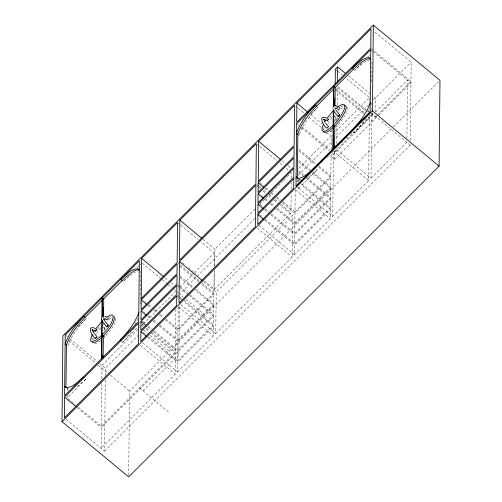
<?xml version="1.0" encoding="UTF-8"?>
<svg xmlns="http://www.w3.org/2000/svg" width="502" height="502" viewBox="0 0 502 502"><rect width="100%" height="100%" fill="white"/><g stroke="black" fill="none" stroke-linecap="round" stroke-linejoin="round"><path stroke-width="0.38" stroke-dasharray="2.51 1.88" d="M67.174 395.526L67.149 397.841L85.773 379.198L84.493 378.138M67.224 390.882L67.249 388.561L68.498 389.784L67.218 388.717L69.401 388.768M175.43 353.421L101.316 427.604L101.097 448.349L175.211 374.166L175.43 353.421L151.334 333.447M78.438 407.204L101.329 426.173L101.78 383.308M101.824 378.627L101.969 365.381L138.527 328.785M104.272 335.963L104.259 337.507C108.934 331.809 116.232 325.421 115.592 317.49M104.341 329.776L104.372 326.683M104.717 330.159L104.761 326.294M66.157 419.39L104.516 451.179L105.263 379.951M105.301 376.042L105.382 368.211L138.621 334.947M128.675 475.338L129.56 391.071L392.871 127.508M140.177 303.93L140.522 271.08M175.895 309.194L175.443 351.99L101.329 426.173M142.606 342.872L177.539 371.831L177.639 362.174L213.532 326.25L184.021 301.784M148.743 336.779L177.658 360.75L177.752 351.808L213.645 315.877L188.947 295.408M154.271 330.906L177.764 350.377L177.859 341.435L213.752 305.505L195.077 290.03M159.805 325.026L177.871 340.005L177.972 330.347L213.871 294.423L201.22 283.937M165.942 318.933L177.99 328.917L178.223 306.578M142.97 390.751L178.863 354.826L179.377 305.768M177.539 371.831L213.432 335.907L213.532 326.25M177.658 360.75L213.551 324.819L213.645 315.877M177.764 350.377L213.657 314.447L213.752 305.505M177.871 340.005L213.764 304.08L213.871 294.423M177.99 328.917L213.883 292.992L214.109 271.425M214.159 266.8L214.304 252.939L201.051 241.951M204.408 280.875L214.505 289.246L214.693 270.76M214.749 265.363L214.919 249.193L255.913 208.161M180.827 304.614L215.76 333.573L216.199 292.089L292.641 215.578L279.99 205.092M214.505 289.246L290.947 212.729L291.141 194.243M291.198 188.852L291.26 182.69M291.311 178.066L291.367 172.675L288.041 176.001M215.76 333.573L292.208 257.062L292.641 215.578M258.994 225.272L294.536 254.727L294.636 245.076L330.529 209.146L301.012 184.68M265.131 219.179L294.649 243.646L294.743 234.704L330.636 198.773L306.54 178.806M271.268 213.802L294.756 233.273L294.85 224.331L330.743 188.407L312.075 172.926M277.399 208.424L294.869 222.901L294.969 213.243L330.862 177.319L318.212 166.833M282.933 201.829L294.981 211.813L295.207 190.245M297.548 187.528L298.571 188.375L298.596 186.179M298.64 181.774L298.665 179.578M297.843 134.385L299.129 135.452L299.142 133.984M294.536 254.727L330.429 218.803L330.529 209.146M294.649 243.646L330.542 207.715L330.636 198.773M294.756 233.273L330.649 197.342L330.743 188.407M294.869 222.901L330.762 186.976L330.862 177.319M294.981 211.813L330.874 175.888L331.113 153.505M331.151 149.659L331.295 135.835L327.68 132.835M332.757 216.475L333.41 154.246L369.303 118.315L368.65 180.544L332.757 216.475L297.215 187.014M368.65 180.544L334.47 152.213L334.483 150.656M334.784 121.879L334.865 114.098M331.082 156.574L334.495 159.41L334.583 150.958M335.756 120.8L335.807 115.818M336.139 120.775L336.189 116.376M334.47 152.213L336.798 149.885L336.811 148.328M336.861 143.66L337.055 124.992M337.112 119.545L337.137 117.211M337.237 107.88L337.262 105.545M337.269 104.767L337.451 87.655L365.632 111.017M369.334 115.341L369.315 116.884L333.422 152.815M369.478 101.435L369.516 97.576L346.129 78.193M371.731 81.901L371.963 60.202M336.798 149.885L370.978 178.216L371.631 115.987L373.839 113.778M352.781 131.775L354.061 132.835L372.685 114.192L372.704 112.724M370.884 113.929L375.063 117.393L375.088 115.071M375.119 111.984L375.264 98.078L373.475 96.591M406.909 138.395L407.524 80.063L374.392 113.226M104.516 451.179L410.291 145.122L410.303 143.566M410.335 140.453L411.157 62.154L373.99 31.344M91.935 340.017L93.391 335.706M93.491 339.609L94.081 338.191M138.138 318.375L133.883 325.867M96.541 333.479L101.774 326.451M134.379 328.107L126.987 337.651L122.639 342.301L121.358 341.241M97.677 328.892L100.494 325.39M102.784 325.365L104.792 323.2M78.193 326.626L79.837 324.982M80.383 324.436L86.413 318.406C78.726 326.551 71.19 335.512 67.688 346.33L66.408 345.269M129.303 275.472L123.272 281.503C127.759 277.324 132.371 272.755 138.364 270.873M136.971 267.798L139.161 265.602M139.707 265.056L141.903 262.86M311.278 113.847L317.854 107.271A28.168 7.743 -50.3 0 0 299.129 135.452M336.516 88.59L337.451 87.655M361.835 63.246L354.713 70.374A28.168 7.743 -50.3 0 1 369.805 59.864M368.412 56.663L369.51 55.565M259.791 204.276L283.059 180.99M283.611 180.438L287.489 176.553M122.639 342.301L137.429 327.499M137.975 326.946L140.171 324.756M139.079 328.233L140.19 327.122M141.846 325.465L142.951 324.361M143.503 323.803L175.531 291.75M180.067 287.207L193.872 273.389M194.425 272.837L214.304 252.939M298.715 168.446L331.295 135.835M335.832 131.292L369.516 97.576M254.89 218.565L179.496 294.028L183.111 297.021M298.125 175.286L331.941 141.439M335.819 137.561L368.506 104.843M373.4 99.942L411.157 62.154M327.423 157.157L328.515 156.059M331.803 152.771L333.993 150.575M341.824 142.744L342.922 141.646M346.204 138.351L347.302 137.259M350.591 133.965L351.682 132.873M298.571 188.375L317.201 169.732L316.342 169.03M375.063 117.393L376.72 115.73M377.272 115.178L410.956 81.462L373.789 50.658M334.495 159.41L378.257 115.604M378.809 115.052L410.937 82.893L373.789 52.101M393.424 126.956L439.438 80.904M370.978 178.216L406.871 142.286M85.773 379.198L77.327 386.477M104.849 318.682L105.972 317.835M109.097 319.536L112.611 317.383M100.513 340.745L96.434 343.318L94.602 343.732L93.454 343.217M108.934 317.628L111.331 316.323M371.392 48.669L373.193 50.162M371.292 50.031L373.187 51.599M348.407 75.815L369.892 93.623M335.336 69.245L337.137 70.732M337.733 71.234L342.533 75.206M370.652 102.885L371.505 103.594A28.168 7.743 -50.3 0 1 370.74 106.079M371.329 112.831L410.291 145.122M371.662 113.345L372.685 114.192M338.059 86.72L366.109 109.969M366.705 110.465L368.499 111.946M370.432 114.996L371.631 115.987M335.135 88.553L364.521 112.912M335.123 89.983L363.906 113.847M368.104 117.324L372.716 121.151M334.25 116.59L335.788 117.863M310.732 114.531L322.177 124.019M330.611 131.009L331.816 132.007M295.76 106.374L297.567 107.874M298.169 108.369L304.187 113.364M309.006 117.361L322.259 128.343M322.861 128.845L324.668 130.338M302.097 126.849L329.808 149.822M297.266 124.289L298.715 125.487M301.482 127.784L329.193 150.751M332.205 153.248L333.41 154.246M298.954 149.427L316.417 163.903M318.826 165.898L330.874 175.888M298.935 150.857L315.802 164.838M298.834 160.508L310.28 169.996M312.69 171.998L330.762 186.976M298.822 161.939L309.665 170.931M298.728 170.881L303.547 174.878M306.559 177.375L330.649 197.342M298.715 172.311L302.926 175.807M282.149 160.778L285.763 163.771M288.173 165.767L291.185 168.264M257.52 144.62L259.302 146.095M259.892 146.59L277.117 160.86M280.085 163.319L283.053 165.785M286.021 168.245L288.399 170.216M299.073 179.421L299.926 180.13A28.168 7.743 -50.3 0 1 298.671 178.844M294.404 177.758L296.211 179.258M296.814 179.754L298.621 181.253M301.633 183.751L330.542 207.715M296.795 181.184L298 182.182M295.49 189.844L330.429 218.803M260.049 182.853L263.663 185.853M266.073 187.848L270.289 191.344M270.892 191.846L274.5 194.839M276.909 196.834L280.524 199.834M264.849 188.281L268.463 191.275M270.873 193.276L273.885 195.767M276.295 197.769L279.909 200.762M282.319 202.758L294.969 213.243M256.503 184.178L258.285 185.658M258.881 186.148L261.253 188.118M263.632 190.089L266.6 192.548M268.978 194.519L272.536 197.468M274.914 199.438L277.882 201.898M280.85 204.358L290.947 212.729M256.497 185.621L258.304 187.114M258.906 187.616L260.111 188.614M263.123 191.111L265.533 193.107M268.545 195.604L271.557 198.102M273.966 200.097L277.581 203.09M261.737 195.441L262.941 196.439M265.351 198.434L268.363 200.932M271.375 203.429L274.387 205.927M264.736 199.369L267.748 201.86M270.158 203.862L273.772 206.855M276.182 208.851L294.85 224.331M259.823 204.314L261.63 205.814M265.244 208.807L268.859 211.8M264.623 209.736L268.237 212.735M270.647 214.73L294.743 234.704M259.716 214.687L262.728 217.178M264.516 220.108L294.636 245.076M257.269 228.103L292.208 257.062M203.046 239.347L214.919 249.193M178.16 222.982L179.967 224.476M180.569 224.978L198.039 239.454M182.439 262.665L184.215 264.14M188.375 267.585L196.094 273.985M203.548 281.603L216.199 292.089M177.739 263.035L179.547 264.529M180.149 265.031L199.426 281.007M201.835 283.002L213.883 292.992M180.136 266.462L198.811 281.942M180.036 276.119L193.289 287.1M195.698 289.096L213.764 304.08M180.017 277.55L192.668 288.035M177.52 284.49L179.327 285.989M179.929 286.485L187.754 292.98M190.164 294.975L213.657 314.447M177.501 285.92L179.308 287.42M179.911 287.916L188.344 294.906M165.158 277.882L168.17 280.373M171.182 282.871L173.592 284.872M142.348 263.236L161.625 279.212M162.228 279.708L167.649 284.207M168.252 284.703L171.866 287.702M174.276 289.698L175.48 290.696M176.648 291.668L178.361 293.08M186.123 299.518L205.989 315.984M177.407 294.862L179.214 296.362M179.816 296.858L183.431 299.857M184.033 300.353L213.551 324.819M177.394 296.293L179.201 297.793M179.804 298.288L181.611 299.788M178.499 306.948L213.432 335.907M144.858 301.457L146.063 302.455M148.473 304.45L152.087 307.45M154.497 309.445L157.509 311.943M160.521 314.44L163.533 316.938M147.858 305.385L150.87 307.883M153.882 310.374L156.894 312.871M159.303 314.873L162.315 317.364M165.327 319.862L177.972 330.347M175.644 332.682L179.063 335.512M143.541 311.547L144.745 312.545M148.36 315.538L151.372 318.036M153.781 320.031L157.396 323.031M147.739 316.473L150.751 318.965M153.16 320.966L156.775 323.959M159.184 325.955L177.859 341.435M175.537 343.048L178.957 345.884M142.832 321.418L144.632 322.911M148.247 325.911L151.861 328.904M147.632 326.84L150.644 329.337M153.656 331.835L177.752 351.808M139.305 322.033L141.112 323.533M141.715 324.028L143.522 325.528M146.534 328.026L149.546 330.523M151.955 332.519L178.863 354.826M141.696 325.459L142.901 326.457M145.913 328.954L148.925 331.452M143.603 329.952L147.82 333.447M150.23 335.443L170.096 351.915M143.321 332.286L145.128 333.786M147.525 337.212L177.639 362.174M140.278 345.207L175.211 374.166M102.816 326.953L104.353 328.226M139.55 387.921L169.456 412.707M66.245 335.775L67.274 336.622M70.042 338.919L97.15 361.384M99.559 363.385L105.382 368.211M68.912 340.802L95.336 362.701M98.336 365.186L107.34 372.653M110.346 375.145L129.56 391.071M68.197 398.713L75.425 404.706M77.22 407.637L101.316 427.604M317.201 169.732A28.168 7.743 -50.3 0 1 306.86 178.21M331.91 130.708A17.313 4.756 -50.3 0 1 326.03 133.526M327.975 123.04A17.313 4.756 -50.3 0 1 333.209 115.968M323.282 129.786A17.313 4.756 -50.3 0 1 324.825 125.312M329.557 117.838A17.313 4.756 -50.3 0 1 331.929 114.902M300.83 179.183A28.168 7.743 -50.3 0 1 299.274 179.239M371.48 108.507A28.168 7.743 -50.3 0 1 370.934 109.743M366.215 118.008A28.168 7.743 -50.3 0 1 354.061 132.835M336.284 108.2A17.313 4.756 -50.3 0 1 337.438 107.271M347.026 107.139A17.313 4.756 -50.3 0 1 335.687 127.401M337.859 111.18A17.313 4.756 -50.3 0 1 338.85 110.321M340.569 108.972A17.313 4.756 -50.3 0 1 344.046 106.951M369.026 109.969A28.168 7.743 -50.3 0 1 367.282 113.182M341.009 106.763A17.313 4.756 -50.3 0 1 344.065 105.539"/><path stroke-width="0.75" d="M62.01 421.655L62.907 335.825L373.337 25.1L439.99 80.345L439.093 166.175L128.663 476.9L62.01 421.655L372.44 110.929L373.337 25.1M64.57 397.151L64.356 417.89L138.47 343.707L138.684 322.962L64.57 397.151L76.015 406.639M102.113 300.34C89.099 314.051 72.708 326.683 66.408 345.269L65.963 387.5L64.683 386.44L65.938 387.657C73.047 387.739 78.193 381.3 83.213 377.077M101.448 358.823L101.856 319.899M101.881 317.553L102.088 298.025M101.837 358.434L102.226 321.073L95.593 329.005M102.27 317.164L102.471 297.636L103.757 298.696L103.569 316.668M102.753 357.537L102.778 355.196M103.186 316.273L103.28 307.682M103.136 357.932L103.362 336.058L102.082 334.997L96.271 339.892L92.035 341.605L90.893 341.09L90.517 339.685L92.111 334.646M140.899 331.722L140.798 341.379L176.691 305.448L176.792 295.791L140.899 331.722L146.32 336.214M141.006 321.349L140.911 330.291L176.804 294.36L176.899 285.425L141.006 321.349L145.825 325.346M141.112 310.976L141.024 319.918L176.917 283.994L177.011 275.052L141.112 310.976L146.534 315.469M141.231 299.895L141.131 309.546L177.024 273.621L177.124 263.964L141.231 299.895L146.653 304.388M141.664 258.404L141.244 298.464L177.137 262.533L177.557 222.48L141.664 258.404L163.351 276.382M179.452 261.636L179.019 303.12L255.462 226.603L255.894 185.119L179.452 261.636L202.344 280.605M179.885 220.152L179.465 260.205L255.913 183.688L256.334 143.635L179.885 220.152L201.86 238.362M257.89 214.618L257.79 224.275L293.683 188.344L293.783 178.687L257.89 214.618L263.312 219.11M257.997 204.245L257.909 213.187L293.802 177.256L293.896 168.321L257.997 204.245L263.418 208.738M258.11 193.872L258.015 202.814L293.908 166.89L294.003 157.948L258.11 193.872L262.929 197.87M258.223 182.791L258.122 192.442L294.015 156.517L294.116 146.86L258.223 182.791L263.644 187.284M258.662 141.307L258.241 181.36L294.134 145.429L294.555 105.376L258.662 141.307L280.342 159.278M296.883 103.048L296.676 122.356L370.796 48.173L370.997 28.859L296.883 103.048L307.726 112.034M298.119 178.768A28.168 7.743 -50.3 0 1 297.391 177.777L297.843 134.385A28.168 7.743 -50.3 0 1 316.574 106.204L333.554 89.212M332.87 149.358L333.29 109.417M333.315 107.089L333.529 86.89M333.259 148.968L333.661 110.584A17.313 4.756 -50.3 0 0 326.971 118.554M333.704 106.7L333.918 86.501L335.198 87.561L335.003 106.204M334.181 148.09L334.2 145.756M334.621 105.815L334.702 98.053M335.185 83.922L335.336 69.245L337.664 66.91L345.426 73.342M334.558 148.473L334.796 125.952L333.51 124.885A17.313 4.756 -50.3 0 1 323.545 124.251M337.501 82.366L337.664 66.91M95.7 331.295L95.612 330.473M327.135 120.907L326.984 120.329M328.628 119.639L328.477 119.062L327.718 119.15M96.604 337.407L95.468 338.342L97.124 336.767L94.138 333.341M108.225 325.365L106.725 326.865L108.382 325.29L105.395 321.87L103.801 319.034M327.059 128.06L328.559 126.56L325.572 123.115M339.076 115.924C336.466 118.202 340.965 113.722 339.289 115.717M101.442 318.105L101.686 319.856M332.876 107.805L332.882 108.332M103.6 318.475L103.707 318.048M138.797 312.25C135.295 323.068 127.759 332.029 120.072 340.18M339.703 108.683L339.835 107.729L338.976 107.666M108.275 319.077L108.401 318.13L107.754 317.954M93.228 332.669L94.784 330.178M101.693 335.386C106.374 329.682 113.665 323.294 113.032 315.363L111.883 314.848L110.051 315.262L106.531 317.415M102.979 336.447C107.654 330.743 114.945 324.355 114.312 316.429M338.31 116.583L339.653 115.165M103.368 299.085L126.335 276.395L134.09 270.936L137.084 269.812L139.267 269.863M335.355 87.404L353.433 69.307A28.168 7.743 -50.3 0 1 370.708 58.916M296.011 186.016L370.125 111.833M101.843 321.462L102.841 320.533M103.845 319.611L104.849 318.682M102.358 336.986L97.551 340.952L95.154 342.257L93.322 342.665L92.173 342.151M338.486 116.226L339.477 115.523M95.543 330.962C96.61 330.874 97.934 328.898 96.284 329.557M326.978 120.562L328.634 119.401M107.058 326.419L107.553 326.074M107.717 319.73L107.102 319.899M339.145 109.342L338.536 109.505L336.76 108.451M334.953 105.727L337.884 106.487M104.705 316.229L106.449 316.881M326.626 117.97C317.716 114.274 323.15 126.272 326.896 128.142M325.679 120.028L323.57 119.432L324.097 119.288L323.483 119.601L323.771 119.125L324.612 121.635M95.192 328.358C86.313 324.581 91.697 336.484 95.468 338.342M94.244 330.41L92.142 329.776L92.663 329.632L92.048 329.921L92.337 329.425L93.184 331.885M105.326 318.839L106.951 319.824L106.8 319.485M353.433 69.307L352.153 68.247A28.168 7.743 -50.3 0 1 370.677 59.142M372.44 110.929L439.093 166.175M316.574 106.204L315.287 105.144A28.168 7.743 -50.3 0 0 296.563 133.325L297.843 134.385M297.391 177.777L296.111 176.717A28.168 7.743 -50.3 0 0 314.635 167.612M121.992 280.442L120.712 279.382C125.732 275.152 130.871 268.714 137.987 268.802L139.242 270.02M85.127 317.339L83.847 316.279C76.166 324.43 68.63 333.391 65.122 344.203L66.408 345.269M106.725 326.865L102.49 321.562M339.81 115.084L335.869 110.158M338.153 116.665L333.924 111.312M335.236 108.758L335.066 107.905M324.587 122.287A17.313 4.756 -50.3 0 1 326.162 119.746M333.786 126.937A17.313 4.756 -50.3 0 1 323.608 131.9M370.225 102.533A28.168 7.743 -50.3 0 1 351.5 130.715M338.003 106.851A17.313 4.756 -50.3 0 1 344.573 108.212A17.313 4.756 -50.3 0 1 333.127 125.274M333.278 110.967A17.313 4.756 -50.3 0 1 334.288 109.982M335.298 109.053A17.313 4.756 -50.3 0 1 336.284 108.2M344.598 105.52A17.313 4.756 -50.3 0 1 334.407 126.335M65.222 334.922L64.589 395.72L138.703 321.531L139.336 260.739L65.222 334.922M296.663 123.787L296.011 186.255L370.125 112.071L370.777 49.604L296.663 123.787"/></g></svg>
